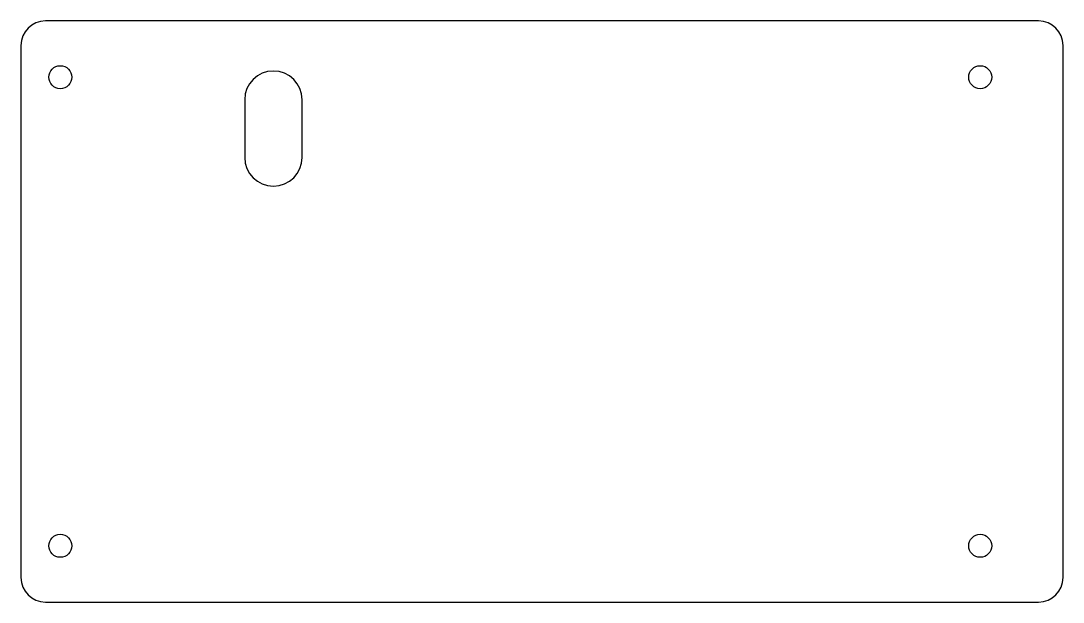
# Model space of a CAD drawing. Header units: millimetres. Extents: x 0 to 127, y 0 to 71.
import ezdxf

# ---------------------------------------------------------------- set-up
doc = ezdxf.new("R2010")
doc.units = ezdxf.units.MM
doc.layers.add('CUT', color=7, linetype='CONTINUOUS')

msp = doc.modelspace()

# ---------------------------------------------------------------- linework, layer by layer
at = {"layer": 'CUT'}
for p, q in [((123.9, 70.7), (3, 70.7)), ((0, 67.7), (0, 3)), ((126.9, 3), (126.9, 67.7)), ((27.25, 61.1), (27.25, 54.1)), ((34.25, 54.1), (34.25, 61.1)), ((3, 0), (123.9, 0))]:
    msp.add_line(p, q, dxfattribs=at)
for centre in [(4.8, 63.85), (116.8, 63.85), (4.8, 6.85), (116.8, 6.85)]:
    msp.add_circle(centre, 1.4, dxfattribs=at)
for centre, radius, start, end in [((3, 67.7), 3, 90, 180), ((123.9, 67.7), 3, 0, 90), ((30.75, 61.1), 3.5, 0, 180), ((30.75, 54.1), 3.5, 180, 360), ((3, 3), 3, 180, 270), ((123.9, 3), 3, 270, 360)]:
    msp.add_arc(centre, radius, start, end, dxfattribs=at)

doc.saveas('drawing.dxf')
